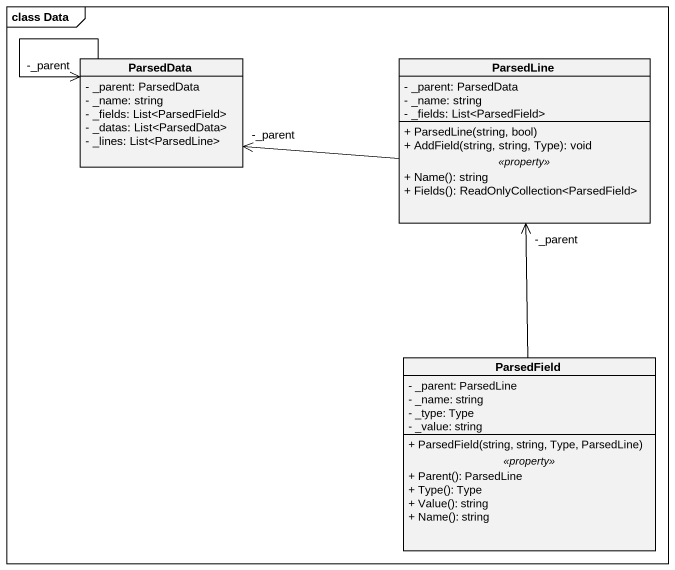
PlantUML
@startuml
mainframe class Data
hide circle
hide empty members
skinparam classAttributeIconSize 0
class ParsedData {
  - _parent: ParsedData
  - _name: string
  - _fields: List<ParsedField>
  - _datas: List<ParsedData>
  - _lines: List<ParsedLine>
}
class ParsedLine {
  - _parent: ParsedData
  - _name: string
  - _fields: List<ParsedField>
  --
  + ParsedLine(string, bool)
  + AddField(string, string, Type): void
  .. <<property>> ..
  + Name(): string
  + Fields(): ReadOnlyCollection<ParsedField>
}
class ParsedField {
  - _parent: ParsedLine
  - _name: string
  - _type: Type
  - _value: string
  --
  + ParsedField(string, string, Type, ParsedLine)
  .. <<property>> ..
  + Parent(): ParsedLine
  + Type(): Type
  + Value(): string
  + Name(): string
}
ParsedData --> "-_parent" ParsedData
ParsedLine -left-> "-_parent" ParsedData
ParsedField -up-> "-_parent" ParsedLine
@enduml
